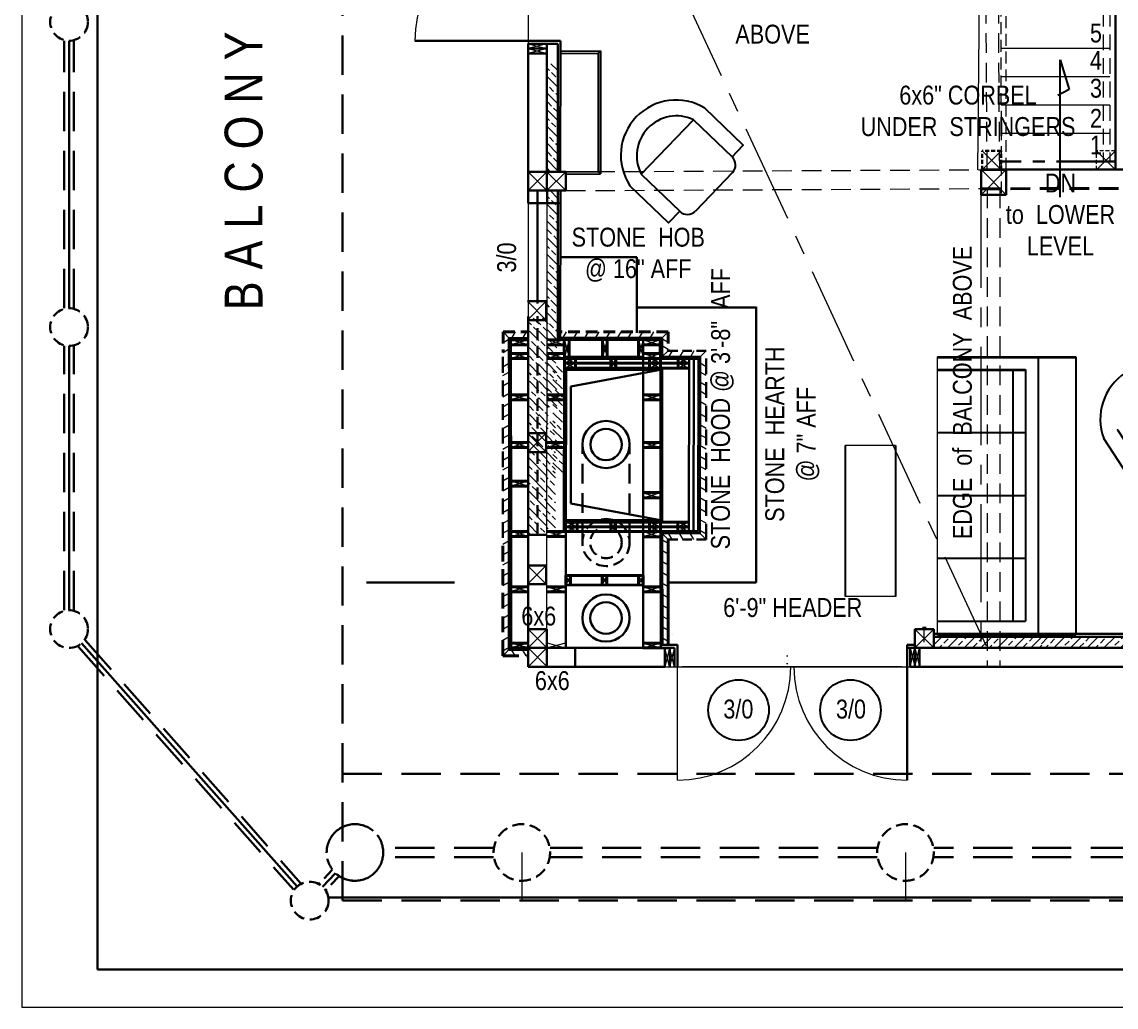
# Model space of a CAD drawing. Header units: inches. Extents: x 0 to 15350, y -6 to 2753.
# Drawn here: x 7122.6 to 7470.6, y 1245.8 to 1558.9 of the extents above; entities that cross this region are included whole.
import ezdxf

# ---------------------------------------------------------------- set-up
doc = ezdxf.new("R2010")
doc.units = ezdxf.units.IN
doc.header["$MEASUREMENT"] = 0
doc.linetypes.add('CENTER', pattern=[2, 1.25, -0.25, 0.25, -0.25])
doc.linetypes.add('HIDDEN', pattern=[0.375, 0.25, -0.125])
for name, color, linetype, lineweight in [('BUILT-INS', 36, 'Continuous', 25), ('CABINETS', 36, 'HIDDEN', 25), ('DOORS', 7, 'Continuous', 60), ('EXISTING CEILING BEAMS', 255, 'HIDDEN', 20), ('FURNITURE', 36, 'Continuous', 25), ('MASONRY', 1, 'Continuous', 30), ('NEW  ROUIGH SAWN  BEAMS', 3, 'HIDDEN', 40), ('NEW FRAMING', 6, 'Continuous', 30), ('NEW FRAMMING', 6, 'Continuous', 30), ('ROOF', 7, 'HIDDEN', 30), ('ROOF FRAMING', 7, 'Continuous', 20), ('STAIRS', 7, 'Continuous', 20), ('WALL FRAMING', 9, 'CENTER', 30), ('WALLS', 7, 'Continuous', 30), ('WINDOWS', 5, 'Continuous', 30)]:
    doc.layers.add(name, color=color, linetype=linetype, lineweight=lineweight)
for name, color, linetype in [('TEXT', 7, 'Continuous'), ('TEXT80', 9, 'Continuous'), ('TITLE BLOCK', 7, 'Continuous')]:
    doc.layers.add(name, color=color, linetype=linetype)
doc.styles.add('ARCHENT', font='technical.ttf', dxfattribs={"height": 6})

msp = doc.modelspace()

# ---------------------------------------------------------------- hatches: boundary and pattern name
at = {"layer": 'NEW FRAMING', "linetype": 'Continuous', "lineweight": 9, "ltscale": 25}
h = msp.add_hatch(dxfattribs=at)
h.set_pattern_fill('ANSI33', color=256, scale=15, angle=90, style=0)
h.set_pattern_definition([(135, (8555.8597, -3426.424), (-2.6516504, -2.6516504), []), (135, (8555.8597, -3423.7724), (-2.6516504, -2.6516504), [1.875, -0.9375])])
h.paths.add_polyline_path([(7289.7, 1511.59), (7292.7, 1511.59), (7292.7, 1545.59), (7289.7, 1545.59)])
h = msp.add_hatch(dxfattribs=at)
h.set_pattern_fill('ANSI33', color=256, scale=15, angle=90, style=0)
h.set_pattern_definition([(135, (8555.89, -3467.057), (-2.6516504, -2.6516504), []), (135, (8555.89, -3464.4054), (-2.6516504, -2.6516504), [1.875, -0.9375])])
h.paths.add_polyline_path([(7289.73, 1470.96), (7292.73, 1470.96), (7292.73, 1504.96), (7289.73, 1504.96)])
h = msp.add_hatch(dxfattribs=at)
h.set_pattern_fill('ANSI33', color=256, scale=15, angle=90, style=0)
h.set_pattern_definition([(135, (8555.8656, -3501.5705), (-2.6516504, -2.6516504), []), (135, (8555.8656, -3498.919), (-2.6516504, -2.6516504), [1.875, -0.9375])])
h.paths.add_polyline_path([(7289.71, 1436.45), (7292.71, 1436.45), (7292.71, 1470.45), (7289.71, 1470.45)])
h = msp.add_hatch(dxfattribs=at)
h.set_pattern_fill('ANSI33', color=256, scale=15, angle=90, style=0)
h.set_pattern_definition([(135, (8550.1603, -3507.2784), (-2.6516504, -2.6516504), []), (135, (8550.1603, -3504.6267), (-2.6516504, -2.6516504), [1.875, -0.9375])])
h.paths.add_polyline_path([(7284, 1430.74), (7287, 1430.74), (7287, 1464.74), (7284, 1464.74)])
h = msp.add_hatch(dxfattribs=at)
h.set_pattern_fill('ANSI33', color=256, scale=15, angle=90, style=0)
h.set_pattern_definition([(135, (8553.1603, -3507.2784), (-2.6516504, -2.6516504), []), (135, (8553.1603, -3504.6267), (-2.6516504, -2.6516504), [1.875, -0.9375])])
h.paths.add_polyline_path([(7287, 1430.74), (7290, 1430.74), (7290, 1464.74), (7287, 1464.74)])
h = msp.add_hatch(dxfattribs=at)
h.set_pattern_fill('ANSI33', color=256, scale=15, angle=90, style=0)
h.set_pattern_definition([(135, (8557.6513, -3522.5793), (-2.6516504, -2.6516504), []), (135, (8557.6513, -3519.9276), (-2.6516504, -2.6516504), [1.875, -0.9375])])
h.paths.add_polyline_path([(7291.49, 1415.44), (7294.49, 1415.44), (7294.49, 1449.44), (7291.49, 1449.44)])
h = msp.add_hatch(dxfattribs=at)
h.set_pattern_fill('ANSI33', color=256, scale=15, angle=90, style=0)
h.set_pattern_definition([(135, (8555.451, -3540.247), (-2.6516504, -2.6516504), []), (135, (8555.451, -3537.5954), (-2.6516504, -2.6516504), [1.875, -0.9375])])
h.paths.add_polyline_path([(7289.29, 1397.77), (7292.29, 1397.77), (7292.29, 1431.77), (7289.29, 1431.77)])
h = msp.add_hatch(dxfattribs=at)
h.set_pattern_fill('ANSI33', color=256, scale=15, angle=90, style=0)
h.set_pattern_definition([(135, (8549.7513, -3541.9985), (-2.6516504, -2.6516504), []), (135, (8549.7513, -3539.347), (-2.6516504, -2.6516504), [1.875, -0.9375])])
h.paths.add_polyline_path([(7286.59, 1396.02), (7289.59, 1396.02), (7289.59, 1430.02), (7286.59, 1430.02)])
h.paths.add_polyline_path([(7283.59, 1396.02), (7286.59, 1396.02), (7286.59, 1430.02), (7283.59, 1430.02)])
h = msp.add_hatch(dxfattribs=at)
h.set_pattern_fill('ANSI33', color=256, scale=15, angle=180, style=0)
h.set_pattern_definition([(225, (12384.9994, 2626.283), (2.6516504, -2.6516504), []), (225, (12382.3477, 2626.283), (2.6516504, -2.6516504), [1.875, -0.9375])])
h.paths.add_polyline_path([(7446.98, 1360.13), (7446.98, 1363.13), (7412.98, 1363.13), (7412.98, 1360.13)])
h = msp.add_hatch(dxfattribs=at)
h.set_pattern_fill('ANSI33', color=256, scale=15, angle=180, style=0)
h.set_pattern_definition([(225, (12418.8613, 2626.283), (2.6516504, -2.6516504), []), (225, (12416.2096, 2626.283), (2.6516504, -2.6516504), [1.875, -0.9375])])
h.paths.add_polyline_path([(7476.59, 1360.13), (7476.59, 1363.13), (7446.84, 1363.13), (7446.84, 1360.13)])
at = {"layer": 'WALLS', "linetype": 'Continuous', "lineweight": 20, "ltscale": 20}
h = msp.add_hatch(dxfattribs=at)
h.set_pattern_fill('ZIGZAG', color=6, scale=10, style=0)
h.set_pattern_definition([(360, (7208.3351, 589.9552), (1.25, 1.25), [1.25, -1.25]), (90, (7209.5851, 589.9552), (-1.25, 1.25), [1.25, -1.25])])
h.paths.add_polyline_path([(7365.97, 1359.86), (7365.97, 1354.86), (7366.02, 1354.86), (7366.02, 1359.86)])

# ---------------------------------------------------------------- linework, layer by layer
at = {"layer": 'BUILT-INS', "ltscale": 20}
for p, q in [((7293.89, 1549.65), (7306.62, 1549.7)), ((7293.89, 1548.9), (7305.87, 1548.96)), ((7305.87, 1548.96), (7305.85, 1511.31)), ((7306.62, 1549.7), (7306.6, 1510.57)), ((7295.59, 1511.27), (7305.85, 1511.31)), ((7295.59, 1510.52), (7306.6, 1510.57)), ((7445.78, 1452.41), (7457.78, 1452.41)), ((7457.78, 1452.25), (7457.78, 1376.25))]:
    msp.add_line(p, q, dxfattribs=at)
at = {"layer": 'CABINETS', "ltscale": 25}
for p, q in [((7305.87, 1548.96), (7306.62, 1549.7)), ((7305.85, 1511.32), (7306.6, 1510.57))]:
    msp.add_line(p, q, dxfattribs=at)
at = {"layer": 'DOORS', "color": 6, "lineweight": 9, "ltscale": 15}
msp.add_line((7331.09, 1317.91), (7331.09, 1353.91), dxfattribs=at)
at = {"layer": 'DOORS', "color": 6, "linetype": 'Continuous', "lineweight": 9, "ltscale": 25}
for centre, start, end in [((7283.59, 1552.91), 90.0001, 180), ((7331.09, 1353.91), 270, 0), ((7404.09, 1353.91), 180.0001, 270)]:
    msp.add_arc(centre, 36, start, end, dxfattribs=at)
at = {"layer": 'EXISTING CEILING BEAMS', "linetype": 'HIDDEN', "ltscale": 25}
for p, q in [((7429.57, 1511.54), (7428.52, 1666.91)), ((7433.57, 1511.56), (7432.52, 1666.91)), ((7429.59, 1505.9), (7429.59, 1353.91)), ((7433.59, 1505.91), (7433.59, 1353.91))]:
    msp.add_line(p, q, dxfattribs=at)
at = {"layer": 'EXISTING CEILING BEAMS', "color": 6, "linetype": 'Continuous', "lineweight": 9, "ltscale": 25}
for p, q in [((7289.59, 1551.91), (7283.59, 1550.41)), ((7283.59, 1551.91), (7289.59, 1550.41)), ((7289.59, 1550.41), (7283.59, 1548.91)), ((7283.59, 1550.41), (7289.59, 1548.91)), ((7328.59, 1359.91), (7327.09, 1353.91)), ((7328.59, 1353.91), (7327.09, 1359.91)), ((7330.09, 1359.91), (7328.59, 1353.91)), ((7330.09, 1353.91), (7328.59, 1359.91)), ((7405.09, 1359.91), (7406.59, 1353.91)), ((7405.09, 1353.91), (7406.59, 1359.91)), ((7406.59, 1359.91), (7408.09, 1353.91)), ((7406.59, 1353.91), (7408.09, 1359.91))]:
    msp.add_line(p, q, dxfattribs=at)
at = {"layer": 'EXISTING CEILING BEAMS', "color": 7, "ltscale": 25}
for p, q in [((7295.59, 1511.27), (7427.64, 1511.92)), ((7295.59, 1505.27), (7427.64, 1505.92))]:
    msp.add_line(p, q, dxfattribs=at)
at = {"layer": 'FURNITURE', "linetype": 'Continuous', "ltscale": 0.75}
for p, q in [((7319.53, 1510.53), (7336.18, 1527.83)), ((7348.56, 1511.01), (7336.81, 1498.8))]:
    msp.add_line(p, q, dxfattribs=at)
at = {"layer": 'FURNITURE', "color": 46, "linetype": 'Continuous', "lineweight": 20, "ltscale": 20}
msp.add_line((7413.78, 1364.41), (7413.78, 1452.41), dxfattribs=at)
at = {"layer": 'FURNITURE', "linetype": 'Continuous', "ltscale": 20}
for p, q in [((7413.78, 1452.41), (7445.78, 1452.41)), ((7413.78, 1452.25), (7457.78, 1452.25)), ((7445.78, 1452.41), (7445.78, 1364.41)), ((7457.78, 1452.41), (7457.78, 1364.41)), ((7413.78, 1448.41), (7441.78, 1448.41)), ((7413.78, 1448.25), (7441.78, 1448.25)), ((7437.78, 1448.41), (7437.78, 1368.41)), ((7441.78, 1448.41), (7441.78, 1368.41)), ((7413.78, 1428.41), (7441.78, 1428.41)), ((7384.44, 1424.25), (7384.44, 1376.25)), ((7400.44, 1424.25), (7400.44, 1376.25)), ((7413.78, 1408.41), (7441.78, 1408.41)), ((7413.78, 1388.41), (7441.78, 1388.41)), ((7413.78, 1368.41), (7441.78, 1368.41))]:
    msp.add_line(p, q, dxfattribs=at)
at = {"layer": 'FURNITURE', "linetype": 'Continuous', "lineweight": 9, "ltscale": 20}
for p, q in [((7400.44, 1424.25), (7384.44, 1424.25)), ((7400.44, 1376.25), (7384.44, 1376.25))]:
    msp.add_line(p, q, dxfattribs=at)
at = {"layer": 'FURNITURE', "linetype": 'Continuous', "ltscale": 0.75}
for points in [[(7336.17, 1527.83), (7336.17, 1527.83), (7348.45, 1516), (7352.02, 1519.71), (7339.74, 1531.53)], [(7319.53, 1510.53), (7319.53, 1510.53), (7331.81, 1498.7), (7328.24, 1494.99), (7315.96, 1506.82)], [(7470.98, 1429.3), (7470.98, 1429.3), (7480.31, 1415.03), (7476, 1412.21), (7466.67, 1426.48)]]:
    msp.add_lwpolyline(points, dxfattribs=at)
for centre, radius, start, end in [((7330.64, 1516.5), 17.58, 58.7663, 213.4056), ((7330.82, 1516.32), 12.69, 65.0105, 207.1613), ((7346.01, 1513.46), 3.53, 316.0859, 46.0859), ((7334.26, 1501.24), 3.53, 226.0859, 316.0859), ((7483.14, 1432.64), 17.58, 45.8476, 200.4868)]:
    msp.add_arc(centre, radius, start, end, dxfattribs=at)
at = {"layer": 'MASONRY', "color": 1, "linetype": 'Continuous', "lineweight": 30, "ltscale": 15}
for p, q in [((7318.16, 1484.13), (7293.86, 1484.13)), ((7356.16, 1468.13), (7318.16, 1468.13)), ((7260.14, 1380.68), (7232.16, 1380.68)), ((7356.14, 1380.69), (7328.16, 1380.69))]:
    msp.add_line(p, q, dxfattribs=at)
at = {"layer": 'MASONRY', "color": 1, "linetype": 'Continuous', "lineweight": 30, "ltscale": 20}
for p, q in [((7318.16, 1484.13), (7318.16, 1460.13)), ((7356.16, 1468.31), (7356.14, 1380.69))]:
    msp.add_line(p, q, dxfattribs=at)
at = {"layer": 'MASONRY', "color": 6, "linetype": 'Continuous', "lineweight": 9, "ltscale": 20}
for p, q in [((7275.61, 1460.42), (7277.61, 1458.42)), ((7275.55, 1443.2), (7277.55, 1444.36))]:
    msp.add_line(p, q, dxfattribs=at)
at = {"layer": 'MASONRY', "linetype": 'HIDDEN', "lineweight": 40, "ltscale": 15}
for p, q in [((7275.61, 1460.42), (7283.59, 1460.42)), ((7275.61, 1460.42), (7275.62, 1453.87)), ((7328.15, 1460.42), (7293.84, 1460.42)), ((7328.15, 1460.42), (7328.18, 1454.4))]:
    msp.add_line(p, q, dxfattribs=at)
at = {"layer": 'MASONRY', "linetype": 'HIDDEN', "lineweight": 9, "ltscale": 20}
for p, q in [((7275.61, 1460.42), (7277.61, 1458.42)), ((7275.62, 1456.99), (7277.62, 1458.15)), ((7279.49, 1460.43), (7278.34, 1458.43)), ((7282.96, 1460.43), (7281.8, 1458.43)), ((7295.72, 1460.42), (7294.56, 1458.42)), ((7299.18, 1460.42), (7298.02, 1458.42)), ((7302.64, 1460.42), (7301.49, 1458.42)), ((7306.11, 1460.42), (7304.95, 1458.42)), ((7309.57, 1460.42), (7308.42, 1458.42)), ((7313.04, 1460.42), (7311.88, 1458.42)), ((7316.5, 1460.42), (7315.35, 1458.42)), ((7275.62, 1453.87), (7277.71, 1455.08)), ((7275.57, 1449.28), (7277.49, 1450.4)), ((7275.53, 1443.19), (7277.53, 1444.35)), ((7275.57, 1446.49), (7277.5, 1447.6)), ((7275.53, 1439.73), (7277.53, 1440.88)), ((7275.52, 1436.6), (7277.62, 1437.81)), ((7275.54, 1433.14), (7277.54, 1434.3)), ((7275.54, 1429.68), (7277.54, 1430.83)), ((7275.53, 1426.55), (7277.62, 1427.76)), ((7275.54, 1423.09), (7277.54, 1424.25)), ((7275.54, 1419.63), (7277.54, 1420.78)), ((7275.53, 1416.5), (7277.62, 1417.71)), ((7275.53, 1413.03), (7277.53, 1414.19)), ((7275.52, 1409.9), (7277.54, 1411.07)), ((7275.55, 1406.45), (7277.55, 1407.61)), ((7275.55, 1402.99), (7277.55, 1404.14)), ((7275.55, 1399.53), (7277.55, 1400.68)), ((7275.54, 1396.39), (7277.63, 1397.6)), ((7275.55, 1392.94), (7277.55, 1394.09)), ((7275.55, 1389.48), (7277.55, 1390.63)), ((7275.54, 1386.34), (7277.63, 1387.55)), ((7275.54, 1382.88), (7277.54, 1384.03)), ((7275.53, 1379.75), (7277.56, 1380.92)), ((7275.56, 1376.3), (7277.56, 1377.46)), ((7275.56, 1372.84), (7277.56, 1373.99)), ((7275.56, 1369.37), (7277.56, 1370.53)), ((7275.55, 1365.9), (7277.55, 1367.06)), ((7275.55, 1362.44), (7277.55, 1363.59)), ((7275.59, 1359), (7277.59, 1360.15)), ((7275.62, 1357.38), (7277.5, 1359.41))]:
    msp.add_line(p, q, dxfattribs=at)
at = {"layer": 'MASONRY', "linetype": 'Continuous', "lineweight": 9, "ltscale": 20}
for p, q in [((7319.96, 1460.42), (7318.81, 1458.42)), ((7323.43, 1460.42), (7322.27, 1458.42)), ((7328.15, 1460.42), (7326.14, 1458.42)), ((7328.14, 1456.99), (7326.14, 1458.15)), ((7328.14, 1454.82), (7326.05, 1456.03)), ((7328.17, 1454.4), (7326.14, 1452.4)), ((7329.41, 1454.4), (7328.25, 1452.4)), ((7332.87, 1454.4), (7331.72, 1452.4)), ((7336.34, 1454.4), (7335.18, 1452.4)), ((7340.24, 1454.4), (7338.27, 1452.4)), ((7340.19, 1449.28), (7338.27, 1450.4)), ((7340.21, 1443.2), (7338.21, 1444.36)), ((7340.19, 1446.49), (7338.27, 1447.6)), ((7340.21, 1440.4), (7338.28, 1441.52)), ((7340.23, 1437.12), (7338.23, 1438.28)), ((7340.22, 1433.14), (7338.22, 1434.3)), ((7340.22, 1429.68), (7338.22, 1430.83)), ((7340.24, 1426.55), (7338.14, 1427.75)), ((7340.22, 1423.09), (7338.22, 1424.25)), ((7340.22, 1419.63), (7338.22, 1420.78)), ((7340.23, 1416.5), (7338.14, 1417.7)), ((7340.23, 1413.03), (7338.23, 1414.19)), ((7340.24, 1409.9), (7338.22, 1411.07)), ((7340.21, 1406.45), (7338.21, 1407.61)), ((7340.21, 1402.99), (7338.21, 1404.14)), ((7340.21, 1399.53), (7338.21, 1400.68)), ((7328.16, 1394.41), (7326.16, 1396.41)), ((7329.39, 1394.41), (7328.24, 1396.41)), ((7332.86, 1394.4), (7331.71, 1396.4)), ((7336.32, 1394.4), (7335.17, 1396.4)), ((7340.2, 1394.4), (7338.2, 1396.44)), ((7340.21, 1396.07), (7338.21, 1397.22)), ((7328.16, 1393.16), (7326.16, 1394.31)), ((7328.16, 1389.69), (7326.16, 1390.85)), ((7328.16, 1386.23), (7326.16, 1387.38)), ((7328.16, 1382.76), (7326.16, 1383.92)), ((7328.16, 1379.31), (7326.16, 1380.46)), ((7328.16, 1375.84), (7326.16, 1377)), ((7328.16, 1372.38), (7326.16, 1373.53)), ((7328.16, 1368.91), (7326.16, 1370.07)), ((7328.16, 1365.45), (7326.16, 1366.6)), ((7328.16, 1361.99), (7326.16, 1363.14)), ((7279.48, 1357.38), (7278.33, 1359.38)), ((7282.95, 1357.38), (7281.8, 1359.38))]:
    msp.add_line(p, q, dxfattribs=at)
at = {"layer": 'MASONRY', "linetype": 'HIDDEN', "lineweight": 30, "ltscale": 20}
for p, q in [((7275.56, 1394.9), (7275.53, 1453.9)), ((7340.2, 1394.4), (7340.23, 1454.4))]:
    msp.add_line(p, q, dxfattribs=at)
at = {"layer": 'MASONRY', "linetype": 'HIDDEN', "lineweight": 30, "ltscale": 12}
for p, q in [((7328.17, 1454.4), (7340.24, 1454.4)), ((7328.16, 1394.41), (7340.2, 1394.4))]:
    msp.add_line(p, q, dxfattribs=at)
at = {"layer": 'MASONRY', "color": 6, "linetype": 'Continuous', "lineweight": 40, "ltscale": 15}
msp.add_line((7278.11, 1359.91), (7278.13, 1396.91), dxfattribs=at)
at = {"layer": 'MASONRY', "linetype": 'HIDDEN', "lineweight": 40, "ltscale": 20}
for q in [(7275.59, 1394.84), (7283.59, 1357.41)]:
    msp.add_line((7275.59, 1357.41), q, dxfattribs=at)
at = {"layer": 'MASONRY', "linetype": 'Continuous', "lineweight": 40, "ltscale": 15}
msp.add_line((7328.16, 1360.9), (7328.16, 1394.41), dxfattribs=at)
at = {"layer": 'NEW  ROUIGH SAWN  BEAMS', "color": 6, "linetype": 'HIDDEN', "ltscale": 25}
msp.add_line((7427.59, 1505.9), (7610.6, 1505.91), dxfattribs=at)
at = {"layer": 'NEW FRAMING', "ltscale": 15}
for p, q in [((7283.59, 1552.91), (7247.59, 1552.91)), ((7283.59, 1552.91), (7289.59, 1552.91)), ((7293.88, 1552.92), (7293.82, 1511.27)), ((7293.08, 1551.91), (7293.03, 1511.27)), ((7293.09, 1505.27), (7293.05, 1457.92)), ((7293.88, 1505.27), (7293.83, 1457.91)), ((7278.19, 1396.9), (7278.13, 1457.84)), ((7295.63, 1399.94), (7295.57, 1359.96)), ((7329.6, 1364.32), (7329.6, 1364.32)), ((7476.59, 1363.41), (7412.59, 1363.41)), ((7330.09, 1359.91), (7295.59, 1359.91)), ((7330.09, 1359.91), (7295.59, 1359.91)), ((7404.09, 1353.91), (7404.09, 1359.91)), ((7404.09, 1353.91), (7404.09, 1317.91))]:
    msp.add_line(p, q, dxfattribs=at)
at = {"layer": 'NEW FRAMING', "ltscale": 25}
for q in [(7293.88, 1552.92), (7293.88, 1552.9)]:
    msp.add_line((7289.59, 1552.91), q, dxfattribs=at)
at = {"layer": 'NEW FRAMING', "color": 6, "ltscale": 15}
for p, q in [((7289.59, 1551.91), (7283.59, 1551.91)), ((7289.59, 1550.41), (7283.59, 1550.41)), ((7289.59, 1548.91), (7283.59, 1548.91)), ((7293.08, 1551.91), (7289.59, 1551.91)), ((7334.7, 1396.9), (7334.77, 1451.9)), ((7336.2, 1396.9), (7336.27, 1451.9)), ((7337.7, 1396.9), (7337.77, 1451.9)), ((7327.09, 1359.91), (7327.09, 1353.91)), ((7328.61, 1359.85), (7328.61, 1353.85)), ((7330.09, 1359.91), (7330.09, 1353.91)), ((7405.09, 1359.91), (7405.09, 1353.91)), ((7406.59, 1359.91), (7406.59, 1353.91)), ((7408.09, 1359.91), (7408.09, 1353.91))]:
    msp.add_line(p, q, dxfattribs=at)
at = {"layer": 'NEW FRAMING', "color": 7, "ltscale": 15}
for p, q in [((7289.59, 1551.91), (7283.59, 1551.91)), ((7338.2, 1396.44), (7338.27, 1452.4)), ((7295.7, 1448.4), (7295.63, 1400.44))]:
    msp.add_line(p, q, dxfattribs=at)
at = {"layer": 'NEW FRAMING', "linetype": 'HIDDEN', "ltscale": 15}
msp.add_line((7286.59, 1395.91), (7286.59, 1465.36), dxfattribs=at)
at = {"layer": 'NEW FRAMING', "color": 7, "linetype": 'Continuous', "lineweight": 40, "ltscale": 25}
for p, q in [((7277.61, 1458.42), (7277.61, 1448.9)), ((7326.14, 1458.42), (7326.15, 1452.4))]:
    msp.add_line(p, q, dxfattribs=at)
at = {"layer": 'NEW FRAMING', "color": 7, "linetype": 'Continuous', "lineweight": 40, "ltscale": 15}
for p, q in [((7326.14, 1458.42), (7293.83, 1458.42)), ((7326.24, 1448.4), (7295.09, 1448.4)), ((7325.74, 1448.85), (7295.11, 1448.9)), ((7325.7, 1400.4), (7295.63, 1400.44)), ((7277.5, 1359.41), (7283.59, 1359.42))]:
    msp.add_line(p, q, dxfattribs=at)
at = {"layer": 'NEW FRAMING', "linetype": 'Continuous', "lineweight": 40, "ltscale": 15}
for p, q in [((7278.12, 1457.84), (7283.59, 1457.85)), ((7278.13, 1456.31), (7283.58, 1456.31)), ((7325.63, 1457.84), (7289.61, 1457.92)), ((7289.61, 1456.28), (7295.1, 1456.28)), ((7295.1, 1457.93), (7295.11, 1448.9)), ((7296.6, 1457.93), (7296.6, 1452.42)), ((7307.2, 1457.88), (7307.21, 1452.32)), ((7308.7, 1457.88), (7308.7, 1452.31)), ((7318.7, 1457.86), (7318.7, 1452.36)), ((7325.63, 1456.3), (7320.18, 1456.31)), ((7325.63, 1457.84), (7325.64, 1448.9)), ((7278.12, 1453.55), (7283.59, 1453.55)), ((7278.12, 1451.9), (7283.6, 1451.91)), ((7289.6, 1453.55), (7295.06, 1453.55)), ((7289.6, 1451.9), (7295.08, 1451.91)), ((7337.77, 1451.9), (7295.08, 1451.91)), ((7320.18, 1452.35), (7295.1, 1452.41)), ((7298.61, 1451.9), (7298.61, 1448.9)), ((7309.93, 1451.91), (7309.93, 1448.9)), ((7311.43, 1451.91), (7311.43, 1448.9)), ((7325.64, 1451.9), (7320.15, 1451.91)), ((7325.64, 1453.55), (7320.17, 1453.55)), ((7322.15, 1451.89), (7322.15, 1450.4)), ((7331.26, 1451.89), (7331.26, 1450.4)), ((7295.11, 1450.4), (7298.61, 1450.4)), ((7322.15, 1450.39), (7322.15, 1448.9)), ((7331.26, 1450.39), (7331.26, 1448.9)), ((7278.01, 1438.74), (7283.5, 1438.75)), ((7278.03, 1440.34), (7283.5, 1440.35)), ((7289.49, 1438.74), (7294.98, 1438.74)), ((7289.51, 1440.34), (7294.98, 1440.34)), ((7325.73, 1440.34), (7320.26, 1440.34)), ((7325.75, 1438.74), (7320.26, 1438.74)), ((7278.09, 1425.24), (7283.57, 1425.25)), ((7278.09, 1423.59), (7283.58, 1423.6)), ((7289.57, 1425.24), (7295.04, 1425.24)), ((7289.57, 1423.59), (7295.06, 1423.6)), ((7325.66, 1423.59), (7320.17, 1423.6)), ((7325.66, 1425.24), (7320.19, 1425.24)), ((7278.12, 1412.97), (7283.59, 1412.97)), ((7278.12, 1411.32), (7283.61, 1411.33)), ((7325.65, 1407.64), (7320.15, 1407.64)), ((7325.65, 1409.29), (7320.17, 1409.29)), ((7299.2, 1396.94), (7299.2, 1399.94)), ((7309.92, 1396.91), (7309.92, 1399.93)), ((7311.42, 1396.91), (7311.42, 1399.92)), ((7322.14, 1398.42), (7322.14, 1399.91)), ((7325.68, 1398.42), (7325.69, 1399.91)), ((7331.21, 1398.41), (7331.22, 1399.91)), ((7278.13, 1396.91), (7283.61, 1396.91)), ((7295.62, 1396.96), (7289.61, 1396.97)), ((7334.7, 1398.4), (7295.69, 1398.44)), ((7337.7, 1396.9), (7295.69, 1396.94)), ((7295.7, 1398.44), (7299.2, 1398.44)), ((7325.63, 1396.91), (7320.14, 1396.91)), ((7322.14, 1396.92), (7322.14, 1398.41)), ((7325.68, 1396.92), (7325.68, 1398.41)), ((7331.2, 1398.4), (7334.7, 1398.4)), ((7331.21, 1396.91), (7331.21, 1398.4)), ((7278.11, 1395.36), (7283.58, 1395.37)), ((7295.62, 1395.31), (7289.59, 1395.32)), ((7325.63, 1395.26), (7320.16, 1395.26)), ((7295.6, 1382.96), (7295.6, 1379.95)), ((7320.17, 1382.92), (7295.69, 1382.94)), ((7297.1, 1382.96), (7297.1, 1379.95)), ((7307.13, 1382.94), (7307.13, 1379.93)), ((7308.63, 1382.94), (7308.63, 1379.93)), ((7318.67, 1382.94), (7318.67, 1379.93)), ((7320.17, 1382.94), (7320.17, 1379.93)), ((7283.59, 1379.37), (7278.16, 1379.37)), ((7295.63, 1379.36), (7289.61, 1379.37)), ((7320.16, 1379.9), (7295.67, 1379.93)), ((7325.62, 1379.36), (7320.16, 1379.37)), ((7283.59, 1377.72), (7278.12, 1377.72)), ((7295.6, 1377.71), (7289.58, 1377.72)), ((7325.58, 1377.71), (7320.16, 1377.72)), ((7278.11, 1361.4), (7283.59, 1361.41)), ((7325.78, 1361.39), (7320.16, 1361.39)), ((7278.11, 1359.91), (7283.59, 1359.91)), ((7325.57, 1359.91), (7320.08, 1359.92))]:
    msp.add_line(p, q, dxfattribs=at)
at = {"layer": 'NEW FRAMING', "color": 6, "linetype": 'Continuous', "lineweight": 40, "ltscale": 25}
msp.add_line((7295.11, 1448.9), (7295.05, 1396.96), dxfattribs=at)
at = {"layer": 'NEW FRAMING', "color": 6, "linetype": 'Continuous', "lineweight": 40, "ltscale": 15}
for p, q in [((7334.77, 1450.4), (7295.7, 1450.4)), ((7334.75, 1448.9), (7295.7, 1448.9)), ((7331.75, 1450.4), (7334.77, 1450.4)), ((7334.7, 1399.9), (7295.7, 1399.94))]:
    msp.add_line(p, q, dxfattribs=at)
at = {"layer": 'NEW FRAMING', "color": 28, "lineweight": 30, "ltscale": 15}
for p, q in [((7331.09, 1360.9), (7325.78, 1360.9)), ((7331.09, 1353.91), (7331.09, 1360.9))]:
    msp.add_line(p, q, dxfattribs=at)
at = {"layer": 'NEW FRAMING', "color": 28, "ltscale": 15}
msp.add_line((7404.09, 1359.91), (7404.09, 1360.91), dxfattribs=at)
at = {"layer": 'NEW FRAMMING', "linetype": 'Continuous', "lineweight": 9, "ltscale": 25}
for p, q in [((7283.57, 1457.85), (7278.13, 1456.31)), ((7283.58, 1456.31), (7278.13, 1457.84)), ((7295.1, 1456.28), (7289.61, 1457.92)), ((7295.1, 1457.88), (7289.61, 1456.28)), ((7320.18, 1457.85), (7325.63, 1456.3)), ((7320.18, 1456.31), (7325.63, 1457.84)), ((7283.6, 1451.91), (7278.12, 1453.55)), ((7283.6, 1453.51), (7278.12, 1451.9)), ((7295.08, 1451.91), (7289.6, 1453.55)), ((7295.08, 1453.51), (7289.6, 1451.9)), ((7320.15, 1451.91), (7325.64, 1453.55)), ((7320.15, 1453.51), (7325.64, 1451.9)), ((7283.5, 1438.75), (7278.01, 1440.39)), ((7283.5, 1440.35), (7278.01, 1438.74)), ((7294.98, 1438.74), (7289.49, 1440.39)), ((7294.98, 1440.34), (7289.49, 1438.74)), ((7320.26, 1438.74), (7325.75, 1440.39)), ((7320.26, 1440.34), (7325.75, 1438.74)), ((7283.58, 1423.6), (7278.09, 1425.24)), ((7283.58, 1425.2), (7278.09, 1423.59)), ((7295.06, 1423.6), (7289.57, 1425.24)), ((7295.06, 1425.2), (7289.57, 1423.59)), ((7320.17, 1423.6), (7325.66, 1425.24)), ((7320.17, 1425.2), (7325.66, 1423.59)), ((7283.61, 1411.33), (7278.12, 1412.97)), ((7283.61, 1412.93), (7278.12, 1411.32)), ((7320.15, 1407.64), (7325.65, 1409.29)), ((7320.16, 1409.24), (7325.65, 1407.64)), ((7283.61, 1396.91), (7278.13, 1395.26)), ((7283.61, 1395.31), (7278.13, 1396.91)), ((7289.59, 1395.32), (7295.62, 1396.96)), ((7289.59, 1396.92), (7295.62, 1395.31)), ((7320.14, 1396.91), (7325.63, 1395.26)), ((7320.14, 1395.31), (7325.63, 1396.91)), ((7283.61, 1379.37), (7278.11, 1377.89)), ((7283.61, 1377.89), (7278.18, 1379.37)), ((7289.58, 1377.72), (7295.6, 1379.36)), ((7289.58, 1379.32), (7295.6, 1377.71)), ((7320.16, 1379.37), (7325.58, 1377.71)), ((7320.16, 1377.72), (7325.58, 1379.36)), ((7283.59, 1359.91), (7278.11, 1361.4)), ((7283.59, 1361.39), (7278.11, 1359.91)), ((7289.59, 1359.91), (7295.61, 1361.55)), ((7289.6, 1361.51), (7295.61, 1359.9)), ((7320.15, 1359.91), (7325.58, 1361.39)), ((7320.15, 1361.39), (7325.78, 1359.91))]:
    msp.add_line(p, q, dxfattribs=at)
at = {"layer": 'NEW FRAMMING', "color": 6, "linetype": 'Continuous', "ltscale": 25}
for p, q in [((7283.59, 1359.92), (7283.57, 1457.85)), ((7320.16, 1359.92), (7320.18, 1457.85))]:
    msp.add_line(p, q, dxfattribs=at)
at = {"layer": 'NEW FRAMMING', "color": 6, "linetype": 'HIDDEN', "ltscale": 25}
for p, q in [((7300.85, 1393.45), (7300.87, 1424.58)), ((7315.86, 1393.43), (7315.87, 1424.58))]:
    msp.add_line(p, q, dxfattribs=at)
at = {"layer": 'NEW FRAMMING', "color": 28, "ltscale": 15}
msp.add_line((7476.59, 1364.4), (7412.59, 1364.41), dxfattribs=at)
at = {"layer": 'NEW FRAMMING', "color": 28, "linetype": 'Continuous', "ltscale": 20}
for p, q in [((7457.78, 1364.41), (7413.78, 1364.41)), ((7457.78, 1363.66), (7413.78, 1363.66))]:
    msp.add_line(p, q, dxfattribs=at)
at = {"layer": 'NEW FRAMMING', "color": 28, "lineweight": 30, "ltscale": 25}
msp.add_line((7404.09, 1360.91), (7406.59, 1360.91), dxfattribs=at)
at = {"layer": 'ROOF', "color": 7, "linetype": 'HIDDEN', "ltscale": 50}
for p, q in [((7224.59, 1279.61), (7224.59, 1740.91)), ((7136.09, 1371.91), (7136.09, 1455.91)), ((7139.09, 1371.91), (7139.09, 1455.91)), ((7142.7, 1362.42), (7211.27, 1285.09)), ((7140.45, 1360.43), (7209.02, 1283.1)), ((7224.59, 1279.61), (7787.59, 1279.61))]:
    msp.add_line(p, q, dxfattribs=at)
at = {"layer": 'ROOF', "linetype": 'HIDDEN', "ltscale": 50}
for p, q in [((7136.09, 1467.91), (7136.09, 1552.91)), ((7139.09, 1467.91), (7139.09, 1552.91)), ((7224.59, 1319.91), (7787.59, 1319.91)), ((7272.59, 1296.41), (7237.51, 1296.41)), ((7394.59, 1296.41), (7290.59, 1296.41)), ((7512.59, 1296.41), (7412.59, 1296.41)), ((7272.59, 1293.41), (7237.51, 1293.41)), ((7394.59, 1293.41), (7290.59, 1293.41)), ((7512.59, 1293.41), (7412.59, 1293.41))]:
    msp.add_line(p, q, dxfattribs=at)
at = {"layer": 'ROOF', "linetype": 'Continuous', "ltscale": 50}
for p, q in [((7137.59, 1467.91), (7137.59, 1552.91)), ((7220.04, 1280.61), (7757.59, 1280.61))]:
    msp.add_line(p, q, dxfattribs=at)
at = {"layer": 'ROOF', "color": 7, "linetype": 'Continuous', "ltscale": 50}
for p, q in [((7137.59, 1371.91), (7137.59, 1455.91)), ((7141.57, 1361.42), (7210.15, 1284.1))]:
    msp.add_line(p, q, dxfattribs=at)
at = {"layer": 'ROOF', "color": 7, "linetype": 'HIDDEN', "ltscale": 15}
for p, q in [((7221.25, 1289.38), (7217.14, 1285.01)), ((7223.44, 1287.32), (7219.33, 1282.95))]:
    msp.add_line(p, q, dxfattribs=at)
at = {"layer": 'ROOF', "color": 7, "linetype": 'Continuous', "ltscale": 150}
msp.add_line((7222.35, 1288.35), (7218.24, 1283.98), dxfattribs=at)
at = {"layer": 'ROOF', "ltscale": 15}
for centre, radius in [((7137.59, 1558.91), 6), ((7137.59, 1461.91), 6), ((7137.59, 1365.91), 6), ((7228.51, 1294.91), 9), ((7281.59, 1294.91), 9), ((7403.59, 1294.91), 9), ((7214.13, 1279.61), 6)]:
    msp.add_circle(centre, radius, dxfattribs=at)
at = {"layer": 'ROOF FRAMING', "color": 7, "linetype": 'CENTER', "lineweight": 9, "ltscale": 25}
msp.add_line((7289.59, 1660.91), (7429.59, 1359.91), dxfattribs=at)
at = {"layer": 'STAIRS', "linetype": 'Continuous', "lineweight": 20, "ltscale": 15}
msp.add_line((7426.66, 1511.92), (7427.66, 1629.65), dxfattribs=at)
at = {"layer": 'STAIRS', "linetype": 'HIDDEN', "lineweight": 20, "ltscale": 15}
for p, q in [((7434.16, 1504.42), (7433.81, 1623.76)), ((7435.59, 1511.95), (7435.59, 1622.42))]:
    msp.add_line(p, q, dxfattribs=at)
at = {"layer": 'STAIRS', "linetype": 'HIDDEN', "lineweight": 9, "ltscale": 20}
for p, q in [((7466.52, 1622.43), (7466.52, 1514.43)), ((7468.55, 1622.43), (7468.55, 1514.43))]:
    msp.add_line(p, q, dxfattribs=at)
at = {"layer": 'STAIRS', "lineweight": 20, "ltscale": 15}
for p, q in [((7468.55, 1550.43), (7434.03, 1550.43)), ((7468.55, 1541.43), (7434.06, 1541.43)), ((7468.55, 1532.43), (7434.08, 1532.43)), ((7468.55, 1523.43), (7434.11, 1523.43))]:
    msp.add_line(p, q, dxfattribs=at)
at = {"layer": 'STAIRS', "color": 6, "linetype": 'HIDDEN', "lineweight": 9, "ltscale": 5}
for p in [(7464.37, 1511.93), (7470.37, 1517.93)]:
    msp.add_line(p, (7464.37, 1517.93), dxfattribs=at)
at = {"layer": 'STAIRS', "linetype": 'CENTER', "lineweight": 9, "ltscale": 25}
msp.add_line((7427.59, 1505.67), (7427.59, 1359.91), dxfattribs=at)
at = {"layer": 'TEXT', "linetype": 'Continuous', "ltscale": 15}
for p, q in [((7452.81, 1503.18), (7452.81, 1546.89)), ((7452.81, 1546.89), (7455.67, 1537.42))]:
    msp.add_line(p, q, dxfattribs=at)
at = {"layer": 'TEXT', "ltscale": 15}
msp.add_line((7455.67, 1537.42), (7452.02, 1535.48), dxfattribs=at)
at = {"layer": 'TEXT', "color": 6, "linetype": 'Continuous', "lineweight": 30, "ltscale": 15}
for centre, radius in [((7308.37, 1424.58), 7.5), ((7308.38, 1424.58), 5), ((7308.37, 1369.43), 7.5), ((7308.37, 1369.43), 5)]:
    msp.add_circle(centre, radius, dxfattribs=at)
at = {"layer": 'TEXT', "color": 6, "linetype": 'HIDDEN', "lineweight": 30, "ltscale": 15}
for radius in [7.5, 5]:
    msp.add_circle((7308.36, 1393.44), radius, dxfattribs=at)
at = {"layer": 'TEXT', "color": 6, "linetype": 'Continuous', "ltscale": 15}
for centre in [(7350.53, 1340.17), (7386.12, 1340.17)]:
    msp.add_circle(centre, 9.63, dxfattribs=at)
at = {"layer": 'TITLE BLOCK', "color": 7, "linetype": 'Continuous', "lineweight": 0, "ltscale": 0.5}
for p, q in [((7122.59, 1773.76), (7122.59, 1245.77)), ((7122.59, 1245.77), (7938.58, 1245.77))]:
    msp.add_line(p, q, dxfattribs=at)
at = {"layer": 'TITLE BLOCK', "color": 7, "linetype": 'Continuous', "lineweight": 30, "ltscale": 0.5}
for p, q in [((7146.59, 1761.76), (7146.59, 1257.77)), ((7146.59, 1257.77), (7926.58, 1257.77))]:
    msp.add_line(p, q, dxfattribs=at)
at = {"layer": 'WALL FRAMING', "color": 6, "linetype": 'Continuous', "lineweight": 30, "ltscale": 25}
for p, q in [((7283.59, 1548.91), (7283.59, 1551.91)), ((7289.58, 1548.91), (7289.58, 1551.91)), ((7328.59, 1359.9), (7325.59, 1359.9)), ((7407.89, 1359.91), (7404.09, 1359.91)), ((7408.09, 1353.91), (7405.09, 1353.91))]:
    msp.add_line(p, q, dxfattribs=at)
at = {"layer": 'WALL FRAMING', "color": 6, "linetype": 'Continuous', "lineweight": 9, "ltscale": 15}
for p, q in [((7427.98, 1517.93), (7433.98, 1511.93)), ((7427.98, 1511.93), (7433.98, 1517.93)), ((7464.37, 1517.93), (7470.37, 1511.93)), ((7464.37, 1511.93), (7470.37, 1517.93))]:
    msp.add_line(p, q, dxfattribs=at)
at = {"layer": 'WALL FRAMING', "color": 6, "linetype": 'HIDDEN', "ltscale": 5}
for p, q in [((7427.98, 1511.93), (7427.98, 1517.93)), ((7433.98, 1517.93), (7427.98, 1517.93)), ((7433.98, 1511.93), (7433.98, 1517.93)), ((7470.37, 1511.93), (7470.37, 1517.93)), ((7434.59, 1511.92), (7428.59, 1511.92))]:
    msp.add_line(p, q, dxfattribs=at)
at = {"layer": 'WALL FRAMING', "ltscale": 15}
for p, q in [((7470.37, 1514.49), (7434.13, 1514.49)), ((7224.59, 1504.85), (7224.59, 1510.85)), ((7289.38, 1470.14), (7283.38, 1470.14)), ((7289.38, 1464.14), (7289.38, 1470.14)), ((7289.38, 1464.14), (7283.38, 1464.14)), ((7289.38, 1428.15), (7283.38, 1428.15)), ((7289.38, 1422.15), (7289.38, 1428.15)), ((7289.38, 1422.15), (7283.38, 1422.15)), ((7289.38, 1386.17), (7283.38, 1386.17)), ((7289.38, 1380.17), (7289.38, 1386.17)), ((7289.38, 1380.17), (7283.38, 1380.17))]:
    msp.add_line(p, q, dxfattribs=at)
at = {"layer": 'WALL FRAMING', "color": 7, "ltscale": 15}
for p, q in [((7283.59, 1505.27), (7283.59, 1511.27)), ((7283.59, 1505.27), (7283.59, 1510.85)), ((7283.59, 1359.91), (7283.59, 1365.91)), ((7412.59, 1359.91), (7406.59, 1359.91))]:
    msp.add_line(p, q, dxfattribs=at)
at = {"layer": 'WALL FRAMING', "color": 9, "ltscale": 15}
for p, q in [((7289.59, 1504.85), (7289.59, 1510.85)), ((7289.59, 1504.85), (7289.59, 1510.85)), ((7289.59, 1504.85), (7289.59, 1510.85)), ((7289.59, 1504.85), (7289.59, 1510.85)), ((7290.59, 1353.91), (7283.59, 1353.91))]:
    msp.add_line(p, q, dxfattribs=at)
at = {"layer": 'WALL FRAMING', "color": 4, "ltscale": 15}
msp.add_line((7435.59, 1511.96), (7427.59, 1511.96), dxfattribs=at)
at = {"layer": 'WALL FRAMING', "color": 7, "linetype": 'Continuous', "lineweight": 9, "ltscale": 25}
for p, q in [((7427.64, 1503.89), (7435.64, 1511.99)), ((7427.64, 1511.99), (7435.64, 1503.89))]:
    msp.add_line(p, q, dxfattribs=at)
at = {"layer": 'WALL FRAMING', "color": 6, "linetype": 'Continuous', "lineweight": 9, "ltscale": 25}
for p, q in [((7295.1, 1457.91), (7296.6, 1452.34)), ((7296.6, 1457.91), (7295.11, 1452.35)), ((7307.2, 1457.88), (7308.7, 1452.31)), ((7308.7, 1457.88), (7307.21, 1452.32)), ((7318.7, 1457.86), (7320.18, 1452.35)), ((7320.18, 1457.85), (7318.71, 1452.36)), ((7298.61, 1450.4), (7295.1, 1451.9)), ((7298.61, 1451.9), (7295.1, 1450.4)), ((7311.43, 1451.91), (7309.93, 1448.9)), ((7309.93, 1451.91), (7311.43, 1448.9)), ((7325.64, 1450.4), (7322.14, 1451.9)), ((7325.64, 1451.9), (7322.14, 1450.4)), ((7334.77, 1450.4), (7331.25, 1451.9)), ((7334.77, 1451.9), (7331.25, 1450.4)), ((7298.61, 1448.9), (7295.11, 1450.4)), ((7298.61, 1450.4), (7295.11, 1448.9)), ((7325.64, 1448.9), (7322.14, 1450.4)), ((7325.64, 1450.4), (7322.14, 1448.9)), ((7334.75, 1448.9), (7331.25, 1450.4)), ((7334.77, 1450.4), (7331.25, 1448.9)), ((7299.2, 1399.94), (7295.7, 1398.44)), ((7299.2, 1398.44), (7295.7, 1399.94)), ((7311.42, 1396.91), (7309.92, 1399.93)), ((7309.92, 1396.91), (7311.42, 1399.92)), ((7325.63, 1399.91), (7322.13, 1398.41)), ((7325.63, 1398.41), (7322.13, 1399.91)), ((7334.7, 1398.4), (7331.2, 1399.91)), ((7334.7, 1399.9), (7331.2, 1398.41)), ((7299.2, 1398.44), (7295.69, 1396.94)), ((7299.2, 1396.94), (7295.69, 1398.44)), ((7325.63, 1398.41), (7322.13, 1396.91)), ((7325.63, 1396.91), (7322.13, 1398.41)), ((7334.7, 1398.4), (7331.2, 1396.9)), ((7334.7, 1396.9), (7331.2, 1398.4)), ((7297.1, 1382.96), (7295.6, 1379.95)), ((7295.6, 1382.96), (7297.1, 1379.95)), ((7308.63, 1382.94), (7307.13, 1379.93)), ((7307.13, 1382.94), (7308.63, 1379.93)), ((7320.17, 1382.94), (7318.67, 1379.93)), ((7318.67, 1382.94), (7320.17, 1379.93))]:
    msp.add_line(p, q, dxfattribs=at)
at = {"layer": 'WALL FRAMING', "color": 9, "linetype": 'Continuous', "lineweight": 9, "ltscale": 150}
for p, q in [((7409, 1366.49), (7409.59, 1366.49)), ((7409.59, 1361.8), (7409.59, 1366.49)), ((7409.59, 1366.49), (7410.18, 1366.49))]:
    msp.add_line(p, q, dxfattribs=at)
at = {"layer": 'WALL FRAMING', "linetype": 'Continuous', "ltscale": 15}
for p, q in [((7330.09, 1359.91), (7289.59, 1359.91)), ((7327.09, 1359.9), (7289.6, 1359.91))]:
    msp.add_line(p, q, dxfattribs=at)
at = {"layer": 'WALL FRAMING', "color": 9, "lineweight": 9, "ltscale": 15}
for p, q in [((7281.59, 1294.91), (7281.59, 1279.91)), ((7403.59, 1294.91), (7403.59, 1279.91))]:
    msp.add_line(p, q, dxfattribs=at)
at = {"layer": 'WALL FRAMING', "color": 9, "ltscale": 15}
msp.add_circle((7228.51, 1294.91), 9, dxfattribs=at)
at = {"layer": 'WALLS', "color": 6, "lineweight": 20, "ltscale": 15}
for p, q in [((7283.59, 1625.91), (7283.59, 1551.91)), ((7327.09, 1353.91), (7405.09, 1353.91))]:
    msp.add_line(p, q, dxfattribs=at)
at = {"layer": 'WALLS', "color": 7, "ltscale": 15}
for p, q in [((7470.34, 1511.91), (7470.34, 1573.41)), ((7435.59, 1511.96), (7427.59, 1511.96)), ((7435.59, 1511.96), (7427.59, 1511.96)), ((7427.64, 1511.89), (7427.64, 1503.89)), ((7435.64, 1511.89), (7427.64, 1511.89)), ((7472.84, 1511.95), (7434.84, 1511.96)), ((7435.64, 1511.89), (7435.64, 1503.89)), ((7435.64, 1503.89), (7427.64, 1503.89))]:
    msp.add_line(p, q, dxfattribs=at)
at = {"layer": 'WALLS', "ltscale": 15}
for p, q in [((7283.59, 1510.85), (7283.59, 1551.91)), ((7289.59, 1510.85), (7289.58, 1551.91)), ((7289.59, 1511.27), (7283.59, 1511.27)), ((7283.59, 1501.32), (7283.59, 1510.85)), ((7295.59, 1511.27), (7289.59, 1511.27)), ((7289.59, 1504.85), (7289.59, 1510.85)), ((7289.6, 1501.32), (7289.59, 1510.85)), ((7289.59, 1504.85), (7289.59, 1510.85)), ((7295.59, 1505.27), (7295.59, 1511.27)), ((7289.59, 1505.27), (7283.59, 1505.27)), ((7295.59, 1505.27), (7289.59, 1505.27)), ((7283.59, 1501.32), (7293.87, 1501.31)), ((7283.59, 1353.91), (7283.59, 1465.32)), ((7283.61, 1458.41), (7277.61, 1458.41)), ((7338.27, 1452.4), (7326.15, 1452.4)), ((7283.59, 1395.91), (7289.59, 1395.91)), ((7338.2, 1396.44), (7326.17, 1396.44)), ((7289.59, 1365.91), (7283.59, 1365.91)), ((7289.59, 1359.91), (7289.59, 1365.91)), ((7406.59, 1359.91), (7406.59, 1365.91)), ((7412.59, 1365.91), (7406.59, 1365.91)), ((7412.59, 1359.91), (7412.59, 1365.91)), ((7289.59, 1359.91), (7283.59, 1359.91)), ((7289.59, 1353.91), (7289.59, 1359.91)), ((7298.59, 1353.91), (7298.59, 1359.91)), ((7483.59, 1359.92), (7406.59, 1359.91)), ((7327.09, 1353.91), (7283.59, 1353.91)), ((7289.59, 1353.91), (7283.59, 1353.91)), ((7483.59, 1353.92), (7408.09, 1353.91))]:
    msp.add_line(p, q, dxfattribs=at)
at = {"layer": 'WALLS', "color": 7, "linetype": 'Continuous', "lineweight": 9, "ltscale": 15}
for p, q in [((7283.59, 1511.27), (7289.59, 1505.27)), ((7283.59, 1505.27), (7289.59, 1511.27)), ((7289.59, 1511.27), (7295.59, 1505.27)), ((7289.59, 1505.27), (7295.59, 1511.27)), ((7283.59, 1365.91), (7289.59, 1359.91)), ((7283.59, 1359.91), (7289.59, 1365.91)), ((7406.59, 1365.91), (7412.59, 1359.91)), ((7406.59, 1359.91), (7412.59, 1365.91)), ((7283.59, 1353.91), (7289.59, 1359.91)), ((7283.59, 1359.91), (7289.67, 1353.92))]:
    msp.add_line(p, q, dxfattribs=at)
at = {"layer": 'WALLS', "color": 7, "lineweight": 20, "ltscale": 15}
msp.add_line((7283.59, 1501.32), (7283.59, 1465.32), dxfattribs=at)
at = {"layer": 'WALLS', "lineweight": 20, "ltscale": 15}
for p, q in [((7289.59, 1359.91), (7289.6, 1501.32)), ((7402.59, 1353.91), (7332.59, 1353.91))]:
    msp.add_line(p, q, dxfattribs=at)
at = {"layer": 'WALLS', "linetype": 'Continuous', "lineweight": 9, "ltscale": 15}
for p, q in [((7283.38, 1470.14), (7289.38, 1464.14)), ((7283.38, 1464.14), (7289.38, 1470.14)), ((7283.38, 1428.15), (7289.38, 1422.15)), ((7283.38, 1422.15), (7289.38, 1428.15)), ((7283.38, 1386.17), (7289.38, 1380.17)), ((7283.38, 1380.17), (7289.38, 1386.17))]:
    msp.add_line(p, q, dxfattribs=at)
at = {"layer": 'WALLS', "linetype": 'Continuous', "lineweight": 30, "ltscale": 25}
for p, q in [((7277.61, 1448.9), (7277.5, 1359.41)), ((7297.18, 1443.04), (7326.12, 1448.4)), ((7326.24, 1448.4), (7326.2, 1399.91)), ((7297.2, 1443.03), (7297.2, 1405.78)), ((7297.2, 1405.78), (7326.2, 1400.4)), ((7326.17, 1396.44), (7326.28, 1360.9))]:
    msp.add_line(p, q, dxfattribs=at)
at = {"layer": 'WALLS', "color": 6, "linetype": 'Continuous', "lineweight": 30, "ltscale": 25}
for p, q in [((7325.74, 1448.85), (7325.7, 1400.4)), ((7325.67, 1396.91), (7325.78, 1359.91))]:
    msp.add_line(p, q, dxfattribs=at)
at = {"layer": 'WINDOWS', "color": 5, "ltscale": 15}
msp.add_line((7286.59, 1469.37), (7286.59, 1505.37), dxfattribs=at)

# ---------------------------------------------------------------- texts
at = {"layer": 'TEXT80', "color": 9, "width": 360.0625, "attachment_point": 5, "style": 'ARCHENT'}
for s, insert, char_height, rotation in [('{\\C7;OPEN  TO  ROOF\\P  ABOVE }', (7359.44, 1559.97), 6, 0.0328), ('{\\C7;B A L C O N Y}', (7193.18, 1511.54), 12, 90.0328), ('{\\C7;5}', (7464.18, 1555.34), 6, 0.0328), ('{\\C7;4}', (7464.18, 1546.68), 6, 0.0328), ('{\\C6;6x6" CORBEL\\C7;\\P\\C6;UNDER  STRINGERS\\C7; }', (7423.49, 1530.6), 6, 0.0328), ('{\\C7;3}', (7464.18, 1537.79), 6, 0.0328), ('{\\C7;2}', (7464.18, 1528.28), 6, 0.0328), ('{\\C7;1}', (7464.18, 1519.79), 6, 0.0328), ('{\\C7;DN\\Pto  LOWER \\PLEVEL}', (7452.89, 1497.71), 6, 0.0328), ('{\\C7;3/0}', (7276.78, 1484.02), 6, 90.0328), ('{\\C7;6x6}', (7286.97, 1370.01), 6, 0.0328), ('{\\C7;6x6}', (7291.28, 1349.5), 6, 0.0328)]:
    msp.add_mtext(s, dxfattribs=dict(at, insert=insert, char_height=char_height, rotation=rotation))
at = {"layer": 'TEXT80', "color": 1, "linetype": 'Continuous', "lineweight": 30, "char_height": 6, "width": 360.0625, "attachment_point": 5, "style": 'ARCHENT'}
for s, insert, rotation in [('{\\C7;STONE  HOB\\P@ 16" AFF}', (7318.61, 1484.88), 359.9672), ('{\\C7;STONE  HOOD @ 3\'-8"  AFF}', (7345.38, 1435.97), 89.9672), ('{\\C7;STONE  HEARTH\\P@ 7" AFF}', (7367.63, 1427.87), 89.9672)]:
    msp.add_mtext(s, dxfattribs=dict(at, insert=insert, rotation=rotation))
at = {"layer": 'TEXT80', "insert": (7421.73, 1441.13), "char_height": 6, "width": 360.0625, "attachment_point": 5, "rotation": 90.0328, "style": 'ARCHENT'}
msp.add_mtext('{\\C7;EDGE  of  BALCONY  ABOVE}', dxfattribs=at)
at = {"layer": 'TEXT80', "color": 6, "char_height": 6, "width": 360.0625, "attachment_point": 5, "rotation": 0.0328, "style": 'ARCHENT'}
for s, insert in [('{\\C3;\\P}6\'-9" HEADER', (7367.74, 1377.74)), ('3/0', (7350.45, 1340.45)), ('3/0', (7386.27, 1340.45))]:
    msp.add_mtext(s, dxfattribs=dict(at, insert=insert))

doc.saveas('drawing.dxf')
